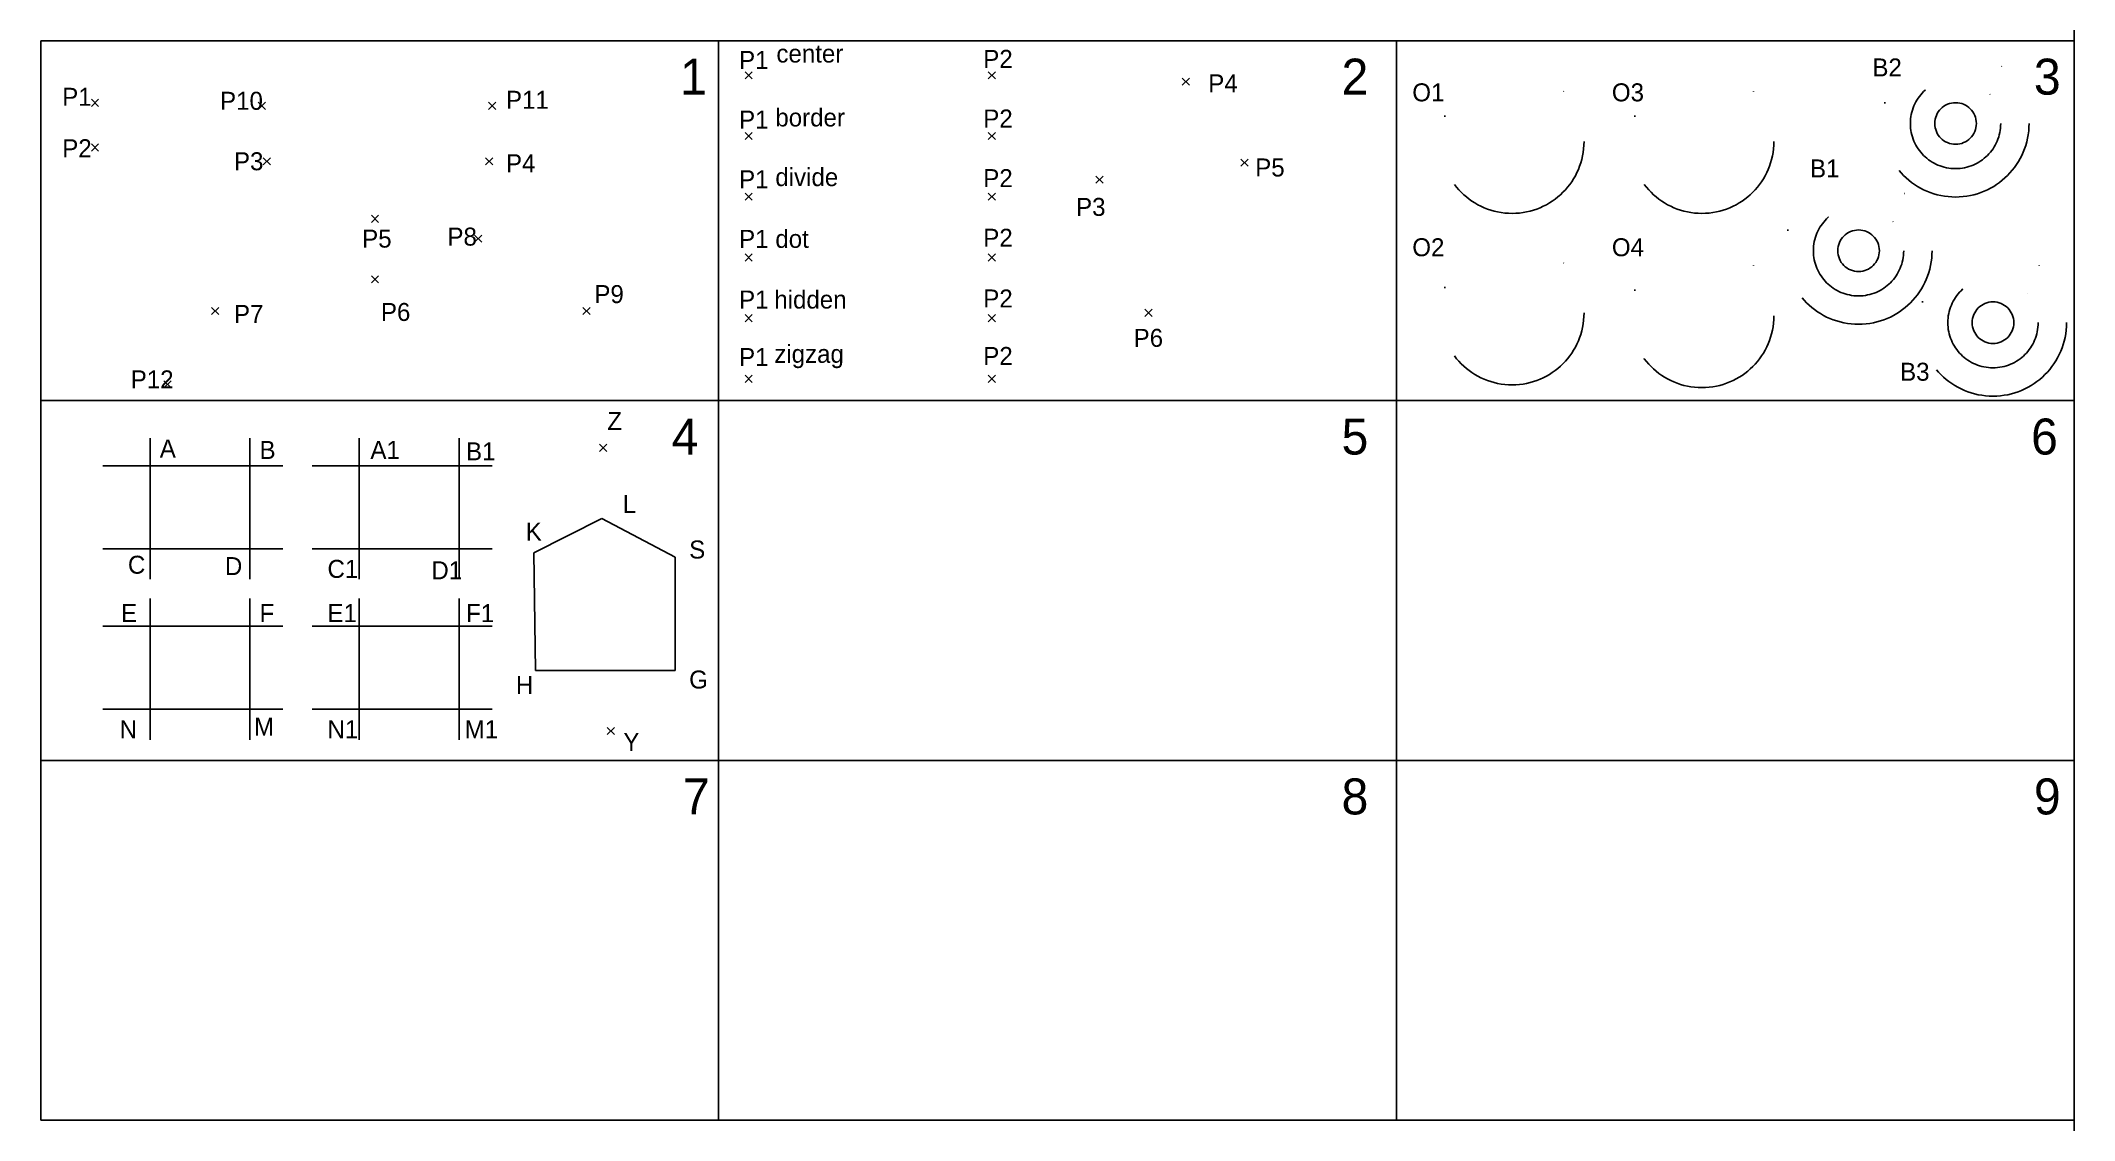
# Model space of a CAD drawing. Extents: x 5 to 570, y 5 to 305.
import ezdxf
from ezdxf.enums import TextEntityAlignment as Align

# ---------------------------------------------------------------- set-up
doc = ezdxf.new("R2010")
doc.units = 0
doc.header["$PDMODE"] = 3
doc.header["$PDSIZE"] = 1
doc.linetypes.add('CENTER', pattern=[2, 1.25, -0.25, 0.25, -0.25])
doc.linetypes.add('MYTYPE', pattern=[17, 5, -2, 0, -4, 0, -4, 0, 2])
doc.layers.get('0').update_dxf_attribs({"linetype": 'CONTINUOUS'})
doc.styles.get("Standard").update_dxf_attribs({"font": 'iso8win.shx', "height": 5})
doc.linetypes.add('GAS_LINE', pattern='A,0.5,-0.2,["",STANDARD,S=0.1,R=0,X=-0.1,Y=-0.05],-0.25', length=0.95)
doc.linetypes.add('ZIGZAG', pattern='A,0.0001,[131,ltypeshp.shx,S=0.2,R=0,X=0,Y=0],-0.8', length=0.8001)

msp = doc.modelspace()

# ---------------------------------------------------------------- linework, layer by layer
for p, q in [((5, 305), (5, 5)), ((570, 305), (5, 305)), ((193.33, 305), (193.33, 5)), ((381.67, 305), (381.67, 5)), ((5, 5), (570, 5))]:
    msp.add_line(p, q)
at = {"color": 7, "linetype": 'GAS_LINE', "ltscale": 10}
msp.add_line((269.25, 211.04), (269.25, 211.04), dxfattribs=at)
at = {"color": 7, "linetype": 'MYTYPE', "ltscale": 10}
for p, q in [((35.4, 194.54), (35.4, 155.34)), ((63.12, 194.54), (63.12, 155.34)), ((93.53, 194.54), (93.53, 155.34)), ((121.26, 194.54), (121.26, 155.34)), ((22.31, 186.86), (73.13, 186.86)), ((80.44, 186.86), (131.27, 186.86)), ((22.31, 163.8), (73.51, 163.8)), ((80.44, 163.8), (131.65, 163.8)), ((35.4, 149.96), (35.4, 110.77)), ((63.12, 149.96), (63.12, 110.77)), ((93.53, 149.96), (93.53, 110.77)), ((121.26, 149.96), (121.26, 110.77)), ((22.31, 142.28), (73.13, 142.28)), ((80.44, 142.28), (131.27, 142.28)), ((22.31, 119.22), (73.51, 119.22)), ((80.44, 119.22), (131.65, 119.22))]:
    msp.add_line(p, q, dxfattribs=at)
msp.add_xline((570, 0), (0, 1))
for points in [[(5, 205), (570, 205)], [(5, 105), (570, 105)]]:
    msp.add_lwpolyline(points)
msp.add_lwpolyline([(142.05, 162.65), (160.91, 172.25), (181.32, 161.49), (181.32, 129.98), (142.43, 129.98)], close=True, dxfattribs=at)
for centre, radius in [((537, 281.99), 20.43), ((413.8, 276.99), 19.98), ((466.54, 276.99), 19.98), ((537, 281.99), 12.55), ((537, 281.99), 5.78), ((510.05, 246.63), 20.43), ((510.05, 246.63), 12.55), ((413.8, 229.34), 19.98), ((510.05, 246.63), 5.78), ((466.54, 228.57), 19.98), ((547.4, 226.65), 20.43), ((547.4, 226.65), 12.55), ((547.4, 226.65), 5.78)]:
    msp.add_circle(centre, radius, dxfattribs=at)
at = {"color": 1, "ltscale": 10}
for p in [(201.71, 295.37), (269.25, 295.37), (20.09, 287.72), (66.43, 286.9), (130.42, 286.9), (201.71, 278.5), (269.25, 278.5), (20.09, 275.33), (67.81, 271.47), (129.59, 271.47), (201.71, 261.64), (269.25, 261.64), (97.87, 255.49), (126.56, 249.98), (201.71, 244.77), (269.25, 244.77), (97.87, 238.69), (53.46, 229.87), (156.62, 229.87), (201.71, 227.9), (269.25, 227.9), (40.22, 209.49), (201.71, 211.04), (269.25, 211.04)]:
    msp.add_point(p, dxfattribs=at)
at = {"color": 7, "linetype": 'CONTINUOUS', "ltscale": 10}
for p in [(323.17, 293.59), (339.47, 271.1), (299.17, 266.37), (312.8, 229.38)]:
    msp.add_point(p, dxfattribs=at)
at = {"color": 1, "linetype": 'MYTYPE', "ltscale": 10}
for p in [(161.3, 191.85), (163.4, 113.17)]:
    msp.add_point(p, dxfattribs=at)

# ---------------------------------------------------------------- texts
at = {"color": 5}
for s, p in [('1', (182.66, 290)), ('2', (366.42, 290)), ('3', (558.77, 290)), ('4', (180.32, 190)), ('5', (366.42, 190)), ('6', (557.99, 190)), ('7', (183.44, 90)), ('8', (366.42, 90)), ('9', (558.77, 90))]:
    msp.add_text(s, height=10, dxfattribs=at).set_placement(p)
at = {"color": 7, "linetype": 'ZIGZAG', "ltscale": 5}
for s, p in [('P1', (199.04, 297.14)), ('P2', (266.88, 297.44)), ('P1', (199.04, 280.57)), ('P2', (266.88, 280.87)), ('P1', (199.04, 264)), ('P2', (266.88, 264.3)), ('P1', (199.04, 247.43)), ('P2', (266.88, 247.73)), ('P1', (199.04, 230.57)), ('P2', (266.88, 230.86)), ('zigzag', (208.82, 215.48)), ('P1', (199.04, 214.59)), ('P2', (266.88, 214.89))]:
    msp.add_text(s, height=5, dxfattribs=at).set_placement(p)
at = {"color": 7, "linetype": 'CENTER', "ltscale": 10}
for s, p in [('center', (209.41, 298.92)), ('border', (209.11, 281.16)), ('divide', (209.11, 264.59)), ('dot', (209.11, 247.43)), ('hidden', (208.82, 230.57))]:
    msp.add_text(s, height=5, dxfattribs=at).set_placement(p)
at = {"color": 7, "linetype": 'MYTYPE', "ltscale": 10}
for s, p in [('B2', (513.9, 295.06)), ('O1', (386.07, 288.14)), ('O3', (441.52, 288.14)), ('B1', (496.57, 267)), ('O2', (386.07, 245.1)), ('O4', (441.52, 245.1)), ('B3', (521.6, 210.51)), ('Z', (162.45, 196.85)), ('A', (38.09, 189.16)), ('B', (65.81, 188.78)), ('A1', (96.61, 188.78)), ('B1', (123.18, 188.39)), ('L', (166.69, 173.79)), ('K', (139.74, 166.11)), ('S', (185.17, 161.11)), ('C', (29.24, 156.88)), ('D', (56.19, 156.5)), ('C1', (84.68, 155.73)), ('D1', (113.55, 155.34)), ('E', (27.31, 143.43)), ('F', (65.81, 143.43)), ('E1', (84.68, 143.43)), ('F1', (123.18, 143.43)), ('G', (185.17, 124.98)), ('H', (137.04, 123.45)), ('N', (26.93, 111.15)), ('M', (64.27, 111.92)), ('N1', (84.68, 111.15)), ('M1', (122.8, 111.15)), ('Y', (166.88, 107.67))]:
    msp.add_text(s, height=5, dxfattribs=at).set_placement(p)
at = {"color": 7, "linetype": 'CONTINUOUS', "ltscale": 10}
for s, p in [('P4', (329.39, 290.63)), ('P5', (342.43, 267.26)), ('P3', (292.66, 256.31)), ('P6', (308.65, 219.92))]:
    msp.add_text(s, height=5, dxfattribs=at).set_placement(p)
at = {"color": 1, "ltscale": 10}
for s, p in [('P1', (10.99, 286.9)), ('P10', (54.84, 285.79)), ('P11', (134.28, 286.07)), ('P2', (10.99, 272.61)), ('P3', (58.71, 268.99)), ('P4', (134.28, 268.44)), ('P8', (118.01, 248.05)), ('P6', (99.53, 227.12)), ('P9', (158.83, 232.08)), ('P7', (58.71, 226.57)), ('P12', (30.02, 208.38))]:
    msp.add_text(s, height=5, dxfattribs=at).set_placement(p)
msp.add_text('P5', height=5, dxfattribs=at).set_placement((98.41, 247.5), align=Align.CENTER)

doc.saveas('drawing.dxf')
